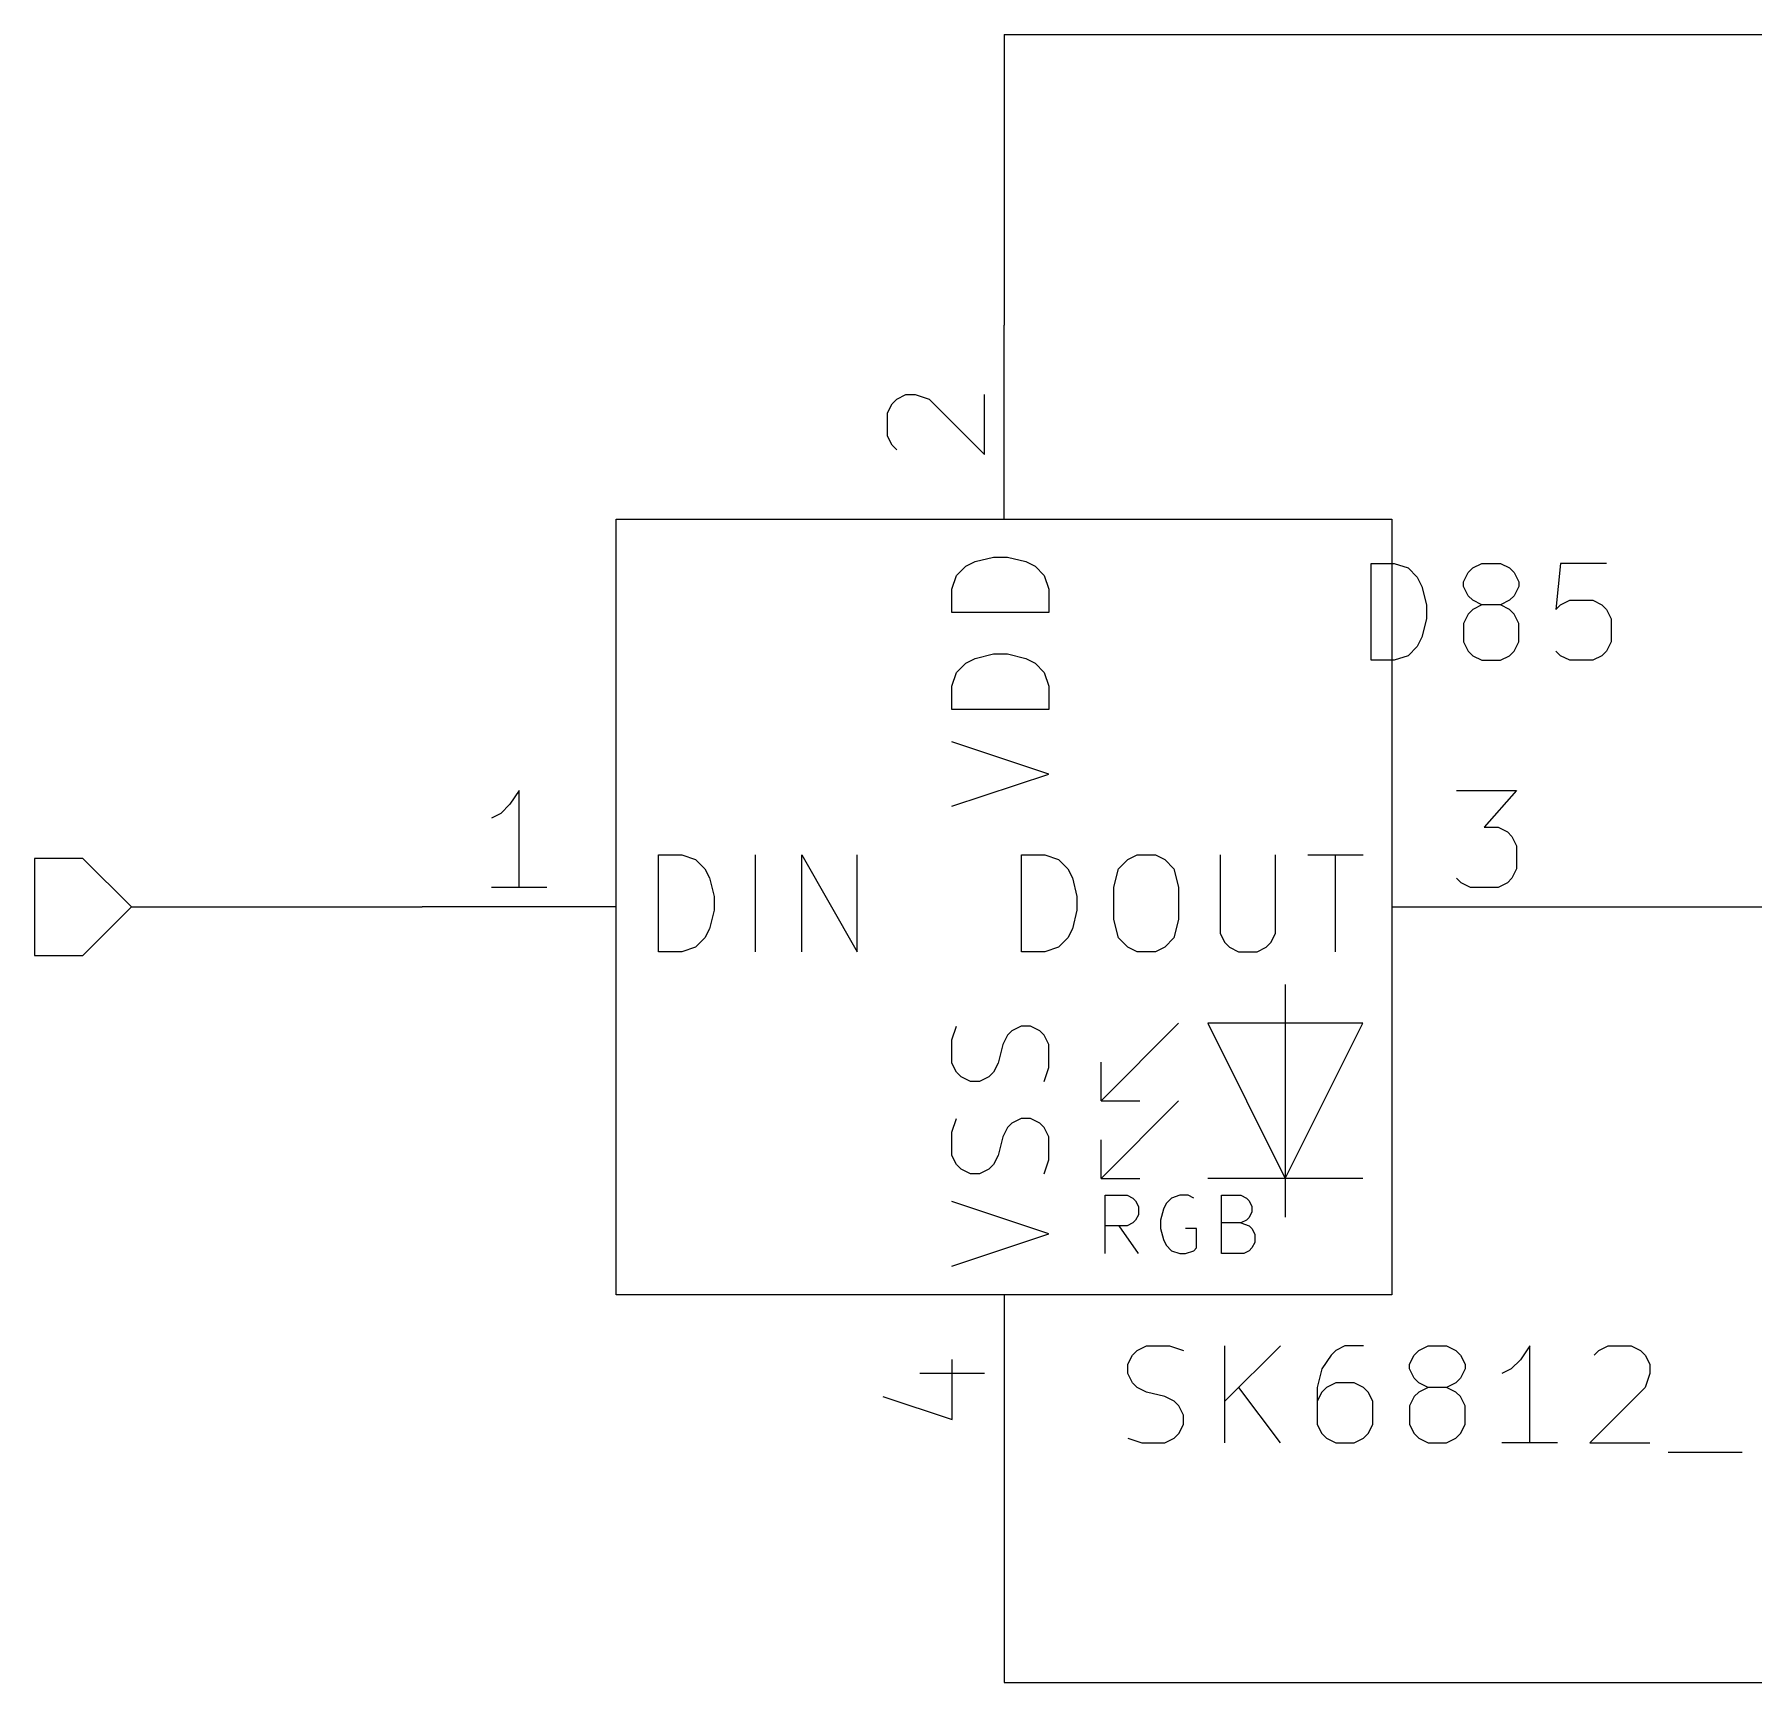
# Model space of a CAD drawing. Header units: millimetres. Extents: x 10 to 287, y -200 to -10.
# Drawn here: x 39.37 to 61.89, y -62.23 to -40.64 of the extents above; entities that cross this region are included whole.
import ezdxf

# ---------------------------------------------------------------- set-up
doc = ezdxf.new("R2010")
doc.units = ezdxf.units.MM
for name, color, linetype in [('GREENSIXTYFIVE', 129, 'CONTINUOUS'), ('LIGHTGREEN', 92, 'CONTINUOUS'), ('LIGHTRED', 12, 'CONTINUOUS'), ('RED', 14, 'CONTINUOUS'), ('WHITE', 250, 'CONTINUOUS'), ('YELLOWTHREE', 44, 'CONTINUOUS')]:
    doc.layers.add(name, color=color, linetype=linetype)

msp = doc.modelspace()

# ---------------------------------------------------------------- linework, layer by layer
at = {"layer": 'GREENSIXTYFIVE', "linetype": 'CONTINUOUS'}
for p, q in [((51.6899, -47.5463), (51.9318, -47.4859)), ((51.6899, -47.5463), (51.9318, -47.4859)), ((51.9318, -47.4859), (52.1132, -47.4859)), ((51.9318, -47.4859), (52.1132, -47.4859)), ((52.1132, -47.4859), (52.3551, -47.5463)), ((52.1132, -47.4859), (52.3551, -47.5463)), ((51.3875, -47.9092), (51.448, -47.7278)), ((51.3875, -47.9092), (51.448, -47.7278)), ((51.448, -47.7278), (51.569, -47.6068)), ((51.448, -47.7278), (51.569, -47.6068)), ((51.569, -47.6068), (51.6899, -47.5463)), ((51.569, -47.6068), (51.6899, -47.5463)), ((52.3551, -47.5463), (52.4761, -47.6068)), ((52.3551, -47.5463), (52.4761, -47.6068)), ((52.4761, -47.6068), (52.5971, -47.7278)), ((52.4761, -47.6068), (52.5971, -47.7278)), ((52.5971, -47.7278), (52.6575, -47.9092)), ((52.5971, -47.7278), (52.6575, -47.9092)), ((56.8778, -48.8392), (56.8778, -47.5692)), ((56.8778, -47.5692), (57.1802, -47.5692)), ((56.8778, -48.8392), (56.8778, -47.5692)), ((56.8778, -47.5692), (57.1802, -47.5692)), ((57.1802, -47.5692), (57.3616, -47.6297)), ((57.1802, -47.5692), (57.3616, -47.6297)), ((57.3616, -47.6297), (57.4826, -47.7507)), ((57.3616, -47.6297), (57.4826, -47.7507)), ((58.0874, -47.8111), (58.1478, -47.6902)), ((58.0874, -47.8111), (58.1478, -47.6902)), ((58.1478, -47.6902), (58.2083, -47.6297)), ((58.1478, -47.6902), (58.2083, -47.6297)), ((58.2083, -47.6297), (58.3293, -47.5692)), ((58.2083, -47.6297), (58.3293, -47.5692)), ((58.3293, -47.5692), (58.5712, -47.5692)), ((58.3293, -47.5692), (58.5712, -47.5692)), ((58.5712, -47.5692), (58.6921, -47.6297)), ((58.5712, -47.5692), (58.6921, -47.6297)), ((58.6921, -47.6297), (58.7526, -47.6902)), ((58.6921, -47.6297), (58.7526, -47.6902)), ((58.7526, -47.6902), (58.8131, -47.8111)), ((58.7526, -47.6902), (58.8131, -47.8111)), ((59.3573, -47.5692), (59.2969, -48.174)), ((59.3573, -47.5692), (59.2969, -48.174)), ((59.9621, -47.5692), (59.3573, -47.5692)), ((59.9621, -47.5692), (59.3573, -47.5692)), ((51.3875, -48.2116), (51.3875, -47.9092)), ((51.3875, -48.2116), (51.3875, -47.9092)), ((52.6575, -47.9092), (52.6575, -48.2116)), ((52.6575, -47.9092), (52.6575, -48.2116)), ((57.4826, -47.7507), (57.5431, -47.8716)), ((57.4826, -47.7507), (57.5431, -47.8716)), ((57.5431, -47.8716), (57.6035, -48.1135)), ((57.5431, -47.8716), (57.6035, -48.1135)), ((58.0874, -47.8716), (58.0874, -47.8111)), ((58.0874, -47.8716), (58.0874, -47.8111)), ((58.1478, -47.9926), (58.0874, -47.8716)), ((58.1478, -47.9926), (58.0874, -47.8716)), ((58.8131, -47.8716), (58.7526, -47.9926)), ((58.8131, -47.8716), (58.7526, -47.9926)), ((58.8131, -47.8111), (58.8131, -47.8716)), ((58.8131, -47.8111), (58.8131, -47.8716)), ((57.6035, -48.1135), (57.6035, -48.2949)), ((57.6035, -48.1135), (57.6035, -48.2949)), ((58.2083, -48.053), (58.1478, -47.9926)), ((58.2083, -48.053), (58.1478, -47.9926)), ((58.2083, -48.174), (58.1478, -48.2345)), ((58.2083, -48.174), (58.1478, -48.2345)), ((58.3293, -48.1135), (58.2083, -48.053)), ((58.3293, -48.1135), (58.2083, -48.053)), ((58.3293, -48.1135), (58.2083, -48.174)), ((58.3293, -48.1135), (58.2083, -48.174)), ((58.5712, -48.1135), (58.3293, -48.1135)), ((58.5712, -48.1135), (58.3293, -48.1135)), ((58.6921, -48.053), (58.5712, -48.1135)), ((58.6921, -48.053), (58.5712, -48.1135)), ((58.6921, -48.174), (58.5712, -48.1135)), ((58.6921, -48.174), (58.5712, -48.1135)), ((58.7526, -47.9926), (58.6921, -48.053)), ((58.7526, -47.9926), (58.6921, -48.053)), ((58.7526, -48.2345), (58.6921, -48.174)), ((58.7526, -48.2345), (58.6921, -48.174)), ((59.2969, -48.174), (59.3573, -48.1135)), ((59.2969, -48.174), (59.3573, -48.1135)), ((59.3573, -48.1135), (59.4783, -48.053)), ((59.3573, -48.1135), (59.4783, -48.053)), ((59.4783, -48.053), (59.7807, -48.053)), ((59.4783, -48.053), (59.7807, -48.053)), ((59.7807, -48.053), (59.9016, -48.1135)), ((59.7807, -48.053), (59.9016, -48.1135)), ((59.9016, -48.1135), (59.9621, -48.174)), ((59.9016, -48.1135), (59.9621, -48.174)), ((59.9621, -48.174), (60.0226, -48.2949)), ((59.9621, -48.174), (60.0226, -48.2949)), ((52.6575, -48.2116), (51.3875, -48.2116)), ((52.6575, -48.2116), (51.3875, -48.2116)), ((57.6035, -48.2949), (57.5431, -48.5368)), ((57.6035, -48.2949), (57.5431, -48.5368)), ((58.1478, -48.2345), (58.0874, -48.3554)), ((58.1478, -48.2345), (58.0874, -48.3554)), ((58.0874, -48.3554), (58.0874, -48.5973)), ((58.0874, -48.3554), (58.0874, -48.5973)), ((58.8131, -48.3554), (58.7526, -48.2345)), ((58.8131, -48.3554), (58.7526, -48.2345)), ((58.8131, -48.5973), (58.8131, -48.3554)), ((58.8131, -48.5973), (58.8131, -48.3554)), ((60.0226, -48.2949), (60.0226, -48.5973)), ((60.0226, -48.2949), (60.0226, -48.5973)), ((57.5431, -48.5368), (57.4826, -48.6578)), ((57.5431, -48.5368), (57.4826, -48.6578)), ((58.0874, -48.5973), (58.1478, -48.7183)), ((58.0874, -48.5973), (58.1478, -48.7183)), ((58.7526, -48.7183), (58.8131, -48.5973)), ((58.7526, -48.7183), (58.8131, -48.5973)), ((60.0226, -48.5973), (59.9621, -48.7183)), ((60.0226, -48.5973), (59.9621, -48.7183)), ((51.569, -48.8768), (51.6899, -48.8163)), ((51.569, -48.8768), (51.6899, -48.8163)), ((51.6899, -48.8163), (51.9318, -48.7559)), ((51.6899, -48.8163), (51.9318, -48.7559)), ((51.9318, -48.7559), (52.1132, -48.7559)), ((51.9318, -48.7559), (52.1132, -48.7559)), ((52.1132, -48.7559), (52.3551, -48.8163)), ((52.1132, -48.7559), (52.3551, -48.8163)), ((52.3551, -48.8163), (52.4761, -48.8768)), ((52.3551, -48.8163), (52.4761, -48.8768)), ((57.1802, -48.8392), (56.8778, -48.8392)), ((57.1802, -48.8392), (56.8778, -48.8392)), ((57.3616, -48.7788), (57.1802, -48.8392)), ((57.3616, -48.7788), (57.1802, -48.8392)), ((57.4826, -48.6578), (57.3616, -48.7788)), ((57.4826, -48.6578), (57.3616, -48.7788)), ((58.1478, -48.7183), (58.2083, -48.7788)), ((58.1478, -48.7183), (58.2083, -48.7788)), ((58.2083, -48.7788), (58.3293, -48.8392)), ((58.2083, -48.7788), (58.3293, -48.8392)), ((58.3293, -48.8392), (58.5712, -48.8392)), ((58.3293, -48.8392), (58.5712, -48.8392)), ((58.5712, -48.8392), (58.6921, -48.7788)), ((58.5712, -48.8392), (58.6921, -48.7788)), ((58.6921, -48.7788), (58.7526, -48.7183)), ((58.6921, -48.7788), (58.7526, -48.7183)), ((59.3573, -48.7788), (59.2969, -48.7183)), ((59.3573, -48.7788), (59.2969, -48.7183)), ((59.4783, -48.8392), (59.3573, -48.7788)), ((59.4783, -48.8392), (59.3573, -48.7788)), ((59.7807, -48.8392), (59.4783, -48.8392)), ((59.7807, -48.8392), (59.4783, -48.8392)), ((59.9016, -48.7788), (59.7807, -48.8392)), ((59.9016, -48.7788), (59.7807, -48.8392)), ((59.9621, -48.7183), (59.9016, -48.7788)), ((59.9621, -48.7183), (59.9016, -48.7788)), ((51.3875, -49.1792), (51.448, -48.9978)), ((51.3875, -49.1792), (51.448, -48.9978)), ((51.448, -48.9978), (51.569, -48.8768)), ((51.448, -48.9978), (51.569, -48.8768)), ((52.4761, -48.8768), (52.5971, -48.9978)), ((52.4761, -48.8768), (52.5971, -48.9978)), ((52.5971, -48.9978), (52.6575, -49.1792)), ((52.5971, -48.9978), (52.6575, -49.1792)), ((51.3875, -49.4816), (51.3875, -49.1792)), ((51.3875, -49.4816), (51.3875, -49.1792)), ((52.6575, -49.1792), (52.6575, -49.4816)), ((52.6575, -49.1792), (52.6575, -49.4816)), ((52.6575, -49.4816), (51.3875, -49.4816)), ((52.6575, -49.4816), (51.3875, -49.4816)), ((52.6575, -50.3283), (51.3875, -49.9049)), ((52.6575, -50.3283), (51.3875, -49.9049)), ((51.3875, -50.7516), (52.6575, -50.3283)), ((51.3875, -50.7516), (52.6575, -50.3283)), ((47.5463, -52.6575), (47.5463, -51.3875)), ((47.5463, -51.3875), (47.8487, -51.3875)), ((47.5463, -52.6575), (47.5463, -51.3875)), ((47.5463, -51.3875), (47.8487, -51.3875)), ((47.8487, -51.3875), (48.0301, -51.448)), ((47.8487, -51.3875), (48.0301, -51.448)), ((48.0301, -51.448), (48.1511, -51.569)), ((48.0301, -51.448), (48.1511, -51.569)), ((48.8163, -52.6575), (48.8163, -51.3875)), ((48.8163, -52.6575), (48.8163, -51.3875)), ((49.4211, -52.6575), (49.4211, -51.3875)), ((49.4211, -51.3875), (50.1468, -52.6575)), ((49.4211, -52.6575), (49.4211, -51.3875)), ((49.4211, -51.3875), (50.1468, -52.6575)), ((50.1468, -52.6575), (50.1468, -51.3875)), ((50.1468, -52.6575), (50.1468, -51.3875)), ((52.2997, -52.6575), (52.2997, -51.3875)), ((52.2997, -51.3875), (52.6021, -51.3875)), ((52.2997, -52.6575), (52.2997, -51.3875)), ((52.2997, -51.3875), (52.6021, -51.3875)), ((52.6021, -51.3875), (52.7835, -51.448)), ((52.6021, -51.3875), (52.7835, -51.448)), ((52.7835, -51.448), (52.9045, -51.569)), ((52.7835, -51.448), (52.9045, -51.569)), ((53.5697, -51.569), (53.6907, -51.448)), ((53.5697, -51.569), (53.6907, -51.448)), ((53.6907, -51.448), (53.8116, -51.3875)), ((53.6907, -51.448), (53.8116, -51.3875)), ((53.8116, -51.3875), (54.0535, -51.3875)), ((53.8116, -51.3875), (54.0535, -51.3875)), ((54.0535, -51.3875), (54.1745, -51.448)), ((54.0535, -51.3875), (54.1745, -51.448)), ((54.1745, -51.448), (54.2954, -51.569)), ((54.1745, -51.448), (54.2954, -51.569)), ((54.9002, -51.3875), (54.9002, -52.4156)), ((54.9002, -51.3875), (54.9002, -52.4156)), ((55.6259, -52.4156), (55.6259, -51.3875)), ((55.6259, -52.4156), (55.6259, -51.3875)), ((56.0493, -51.3875), (56.775, -51.3875)), ((56.0493, -51.3875), (56.775, -51.3875)), ((56.4122, -52.6575), (56.4122, -51.3875)), ((56.4122, -52.6575), (56.4122, -51.3875)), ((48.1511, -51.569), (48.2116, -51.6899)), ((48.1511, -51.569), (48.2116, -51.6899)), ((48.2116, -51.6899), (48.272, -51.9318)), ((48.2116, -51.6899), (48.272, -51.9318)), ((52.9045, -51.569), (52.965, -51.6899)), ((52.9045, -51.569), (52.965, -51.6899)), ((52.965, -51.6899), (53.0254, -51.9318)), ((52.965, -51.6899), (53.0254, -51.9318)), ((53.5093, -51.8109), (53.5697, -51.569)), ((53.5093, -51.8109), (53.5697, -51.569)), ((54.2954, -51.569), (54.3559, -51.8109)), ((54.2954, -51.569), (54.3559, -51.8109)), ((48.272, -51.9318), (48.272, -52.1132)), ((48.272, -51.9318), (48.272, -52.1132)), ((53.0254, -51.9318), (53.0254, -52.1132)), ((53.0254, -51.9318), (53.0254, -52.1132)), ((53.5093, -52.2342), (53.5093, -51.8109)), ((53.5093, -52.2342), (53.5093, -51.8109)), ((54.3559, -51.8109), (54.3559, -52.2342)), ((54.3559, -51.8109), (54.3559, -52.2342)), ((48.272, -52.1132), (48.2116, -52.3551)), ((48.272, -52.1132), (48.2116, -52.3551)), ((53.0254, -52.1132), (52.965, -52.3551)), ((53.0254, -52.1132), (52.965, -52.3551)), ((53.5697, -52.4761), (53.5093, -52.2342)), ((53.5697, -52.4761), (53.5093, -52.2342)), ((54.3559, -52.2342), (54.2954, -52.4761)), ((54.3559, -52.2342), (54.2954, -52.4761)), ((48.2116, -52.3551), (48.1511, -52.4761)), ((48.2116, -52.3551), (48.1511, -52.4761)), ((52.965, -52.3551), (52.9045, -52.4761)), ((52.965, -52.3551), (52.9045, -52.4761)), ((54.9002, -52.4156), (54.9607, -52.5366)), ((54.9002, -52.4156), (54.9607, -52.5366)), ((55.5655, -52.5366), (55.6259, -52.4156)), ((55.5655, -52.5366), (55.6259, -52.4156)), ((47.8487, -52.6575), (47.5463, -52.6575)), ((47.8487, -52.6575), (47.5463, -52.6575)), ((48.0301, -52.5971), (47.8487, -52.6575)), ((48.0301, -52.5971), (47.8487, -52.6575)), ((48.1511, -52.4761), (48.0301, -52.5971)), ((48.1511, -52.4761), (48.0301, -52.5971)), ((52.6021, -52.6575), (52.2997, -52.6575)), ((52.6021, -52.6575), (52.2997, -52.6575)), ((52.7835, -52.5971), (52.6021, -52.6575)), ((52.7835, -52.5971), (52.6021, -52.6575)), ((52.9045, -52.4761), (52.7835, -52.5971)), ((52.9045, -52.4761), (52.7835, -52.5971)), ((53.6907, -52.5971), (53.5697, -52.4761)), ((53.6907, -52.5971), (53.5697, -52.4761)), ((53.8116, -52.6575), (53.6907, -52.5971)), ((53.8116, -52.6575), (53.6907, -52.5971)), ((54.0535, -52.6575), (53.8116, -52.6575)), ((54.0535, -52.6575), (53.8116, -52.6575)), ((54.1745, -52.5971), (54.0535, -52.6575)), ((54.1745, -52.5971), (54.0535, -52.6575)), ((54.2954, -52.4761), (54.1745, -52.5971)), ((54.2954, -52.4761), (54.1745, -52.5971)), ((54.9607, -52.5366), (55.0212, -52.5971)), ((54.9607, -52.5366), (55.0212, -52.5971)), ((55.0212, -52.5971), (55.1421, -52.6575)), ((55.0212, -52.5971), (55.1421, -52.6575)), ((55.1421, -52.6575), (55.384, -52.6575)), ((55.1421, -52.6575), (55.384, -52.6575)), ((55.384, -52.6575), (55.505, -52.5971)), ((55.384, -52.6575), (55.505, -52.5971)), ((55.505, -52.5971), (55.5655, -52.5366)), ((55.505, -52.5971), (55.5655, -52.5366)), ((51.3875, -53.8117), (51.448, -53.6302)), ((51.3875, -53.8117), (51.448, -53.6302)), ((51.3875, -54.114), (51.3875, -53.8117)), ((51.3875, -54.114), (51.3875, -53.8117)), ((52.1132, -53.7512), (52.0528, -53.8721)), ((52.1132, -53.7512), (52.0528, -53.8721)), ((52.1737, -53.6907), (52.1132, -53.7512)), ((52.1737, -53.6907), (52.1132, -53.7512)), ((52.2947, -53.6302), (52.1737, -53.6907)), ((52.2947, -53.6302), (52.1737, -53.6907)), ((52.4156, -53.6302), (52.2947, -53.6302)), ((52.4156, -53.6302), (52.2947, -53.6302)), ((52.5366, -53.6907), (52.4156, -53.6302)), ((52.5366, -53.6907), (52.4156, -53.6302)), ((52.5971, -53.7512), (52.5366, -53.6907)), ((52.5971, -53.7512), (52.5366, -53.6907)), ((52.6575, -53.8721), (52.5971, -53.7512)), ((52.6575, -53.8721), (52.5971, -53.7512)), ((52.0528, -53.8721), (51.9923, -54.114)), ((52.0528, -53.8721), (51.9923, -54.114)), ((52.6575, -54.1745), (52.6575, -53.8721)), ((52.6575, -54.1745), (52.6575, -53.8721)), ((51.448, -54.235), (51.3875, -54.114)), ((51.448, -54.235), (51.3875, -54.114)), ((51.5085, -54.2955), (51.448, -54.235)), ((51.5085, -54.2955), (51.448, -54.235)), ((51.9318, -54.235), (51.8713, -54.2955)), ((51.9318, -54.235), (51.8713, -54.2955)), ((51.9923, -54.114), (51.9318, -54.235)), ((51.9923, -54.114), (51.9318, -54.235)), ((52.5971, -54.3559), (52.6575, -54.1745)), ((52.5971, -54.3559), (52.6575, -54.1745)), ((51.6294, -54.3559), (51.5085, -54.2955)), ((51.6294, -54.3559), (51.5085, -54.2955)), ((51.7504, -54.3559), (51.6294, -54.3559)), ((51.7504, -54.3559), (51.6294, -54.3559)), ((51.8713, -54.2955), (51.7504, -54.3559)), ((51.8713, -54.2955), (51.7504, -54.3559)), ((51.3875, -55.0212), (51.448, -54.8397)), ((51.3875, -55.0212), (51.448, -54.8397)), ((52.1737, -54.9002), (52.1132, -54.9607)), ((52.1737, -54.9002), (52.1132, -54.9607)), ((52.2947, -54.8397), (52.1737, -54.9002)), ((52.2947, -54.8397), (52.1737, -54.9002)), ((52.4156, -54.8397), (52.2947, -54.8397)), ((52.4156, -54.8397), (52.2947, -54.8397)), ((52.5366, -54.9002), (52.4156, -54.8397)), ((52.5366, -54.9002), (52.4156, -54.8397)), ((52.5971, -54.9607), (52.5366, -54.9002)), ((52.5971, -54.9607), (52.5366, -54.9002)), ((51.3875, -55.3235), (51.3875, -55.0212)), ((51.3875, -55.3235), (51.3875, -55.0212)), ((52.0528, -55.0816), (51.9923, -55.3235)), ((52.0528, -55.0816), (51.9923, -55.3235)), ((52.1132, -54.9607), (52.0528, -55.0816)), ((52.1132, -54.9607), (52.0528, -55.0816)), ((52.6575, -55.0816), (52.5971, -54.9607)), ((52.6575, -55.0816), (52.5971, -54.9607)), ((52.6575, -55.384), (52.6575, -55.0816)), ((52.6575, -55.384), (52.6575, -55.0816)), ((51.448, -55.4445), (51.3875, -55.3235)), ((51.448, -55.4445), (51.3875, -55.3235)), ((51.9923, -55.3235), (51.9318, -55.4445)), ((51.9923, -55.3235), (51.9318, -55.4445)), ((52.5971, -55.5654), (52.6575, -55.384)), ((52.5971, -55.5654), (52.6575, -55.384)), ((51.5085, -55.505), (51.448, -55.4445)), ((51.5085, -55.505), (51.448, -55.4445)), ((51.6294, -55.5654), (51.5085, -55.505)), ((51.6294, -55.5654), (51.5085, -55.505)), ((51.7504, -55.5654), (51.6294, -55.5654)), ((51.7504, -55.5654), (51.6294, -55.5654)), ((51.8713, -55.505), (51.7504, -55.5654)), ((51.8713, -55.505), (51.7504, -55.5654)), ((51.9318, -55.4445), (51.8713, -55.505)), ((51.9318, -55.4445), (51.8713, -55.505)), ((52.6575, -56.3517), (51.3875, -55.9283)), ((52.6575, -56.3517), (51.3875, -55.9283)), ((51.3875, -56.775), (52.6575, -56.3517)), ((51.3875, -56.775), (52.6575, -56.3517)), ((53.814, -57.8794), (53.935, -57.8189)), ((53.814, -57.8794), (53.935, -57.8189)), ((53.935, -57.8189), (54.2373, -57.8189)), ((53.935, -57.8189), (54.2373, -57.8189)), ((54.2373, -57.8189), (54.4188, -57.8794)), ((54.2373, -57.8189), (54.4188, -57.8794)), ((54.963, -59.0889), (54.963, -57.8189)), ((55.6887, -57.8189), (54.963, -58.5446)), ((54.963, -59.0889), (54.963, -57.8189)), ((55.6887, -57.8189), (54.963, -58.5446)), ((56.5354, -57.8189), (56.4145, -57.8794)), ((56.5354, -57.8189), (56.4145, -57.8794)), ((56.7773, -57.8189), (56.5354, -57.8189)), ((56.7773, -57.8189), (56.5354, -57.8189)), ((57.503, -57.8794), (57.624, -57.8189)), ((57.503, -57.8794), (57.624, -57.8189)), ((57.624, -57.8189), (57.8659, -57.8189)), ((57.624, -57.8189), (57.8659, -57.8189)), ((57.8659, -57.8189), (57.9868, -57.8794)), ((57.8659, -57.8189), (57.9868, -57.8794)), ((58.9544, -57.8189), (58.8335, -58.0004)), ((58.9544, -57.8189), (58.8335, -58.0004)), ((58.9544, -59.0889), (58.9544, -57.8189)), ((58.9544, -59.0889), (58.9544, -57.8189)), ((59.8615, -57.8794), (59.9825, -57.8189)), ((59.8615, -57.8794), (59.9825, -57.8189)), ((59.9825, -57.8189), (60.2849, -57.8189)), ((59.9825, -57.8189), (60.2849, -57.8189)), ((60.2849, -57.8189), (60.4058, -57.8794)), ((60.2849, -57.8189), (60.4058, -57.8794)), ((53.6931, -58.0608), (53.7535, -57.9399)), ((53.6931, -58.0608), (53.7535, -57.9399)), ((53.6931, -58.1818), (53.6931, -58.0608)), ((53.6931, -58.1818), (53.6931, -58.0608)), ((53.7535, -57.9399), (53.814, -57.8794)), ((53.7535, -57.9399), (53.814, -57.8794)), ((56.354, -57.9399), (56.233, -58.1213)), ((56.354, -57.9399), (56.233, -58.1213)), ((56.4145, -57.8794), (56.354, -57.9399)), ((56.4145, -57.8794), (56.354, -57.9399)), ((57.3821, -58.0608), (57.4425, -57.9399)), ((57.3821, -58.0608), (57.4425, -57.9399)), ((57.3821, -58.1213), (57.3821, -58.0608)), ((57.3821, -58.1213), (57.3821, -58.0608)), ((57.4425, -57.9399), (57.503, -57.8794)), ((57.4425, -57.9399), (57.503, -57.8794)), ((57.9868, -57.8794), (58.0473, -57.9399)), ((57.9868, -57.8794), (58.0473, -57.9399)), ((58.0473, -57.9399), (58.1078, -58.0608)), ((58.0473, -57.9399), (58.1078, -58.0608)), ((58.1078, -58.0608), (58.1078, -58.1213)), ((58.1078, -58.0608), (58.1078, -58.1213)), ((58.8335, -58.0004), (58.7125, -58.1213)), ((58.8335, -58.0004), (58.7125, -58.1213)), ((59.8011, -57.9399), (59.8615, -57.8794)), ((59.8011, -57.9399), (59.8615, -57.8794)), ((60.4058, -57.8794), (60.4663, -57.9399)), ((60.4058, -57.8794), (60.4663, -57.9399)), ((60.4663, -57.9399), (60.5268, -58.0608)), ((60.4663, -57.9399), (60.5268, -58.0608)), ((60.5268, -58.0608), (60.5268, -58.1818)), ((60.5268, -58.0608), (60.5268, -58.1818)), ((53.7535, -58.3027), (53.6931, -58.1818)), ((53.7535, -58.3027), (53.6931, -58.1818)), ((53.814, -58.3632), (53.7535, -58.3027)), ((53.814, -58.3632), (53.7535, -58.3027)), ((56.233, -58.1213), (56.1726, -58.3632)), ((56.233, -58.1213), (56.1726, -58.3632)), ((56.4145, -58.3027), (56.2935, -58.3632)), ((56.4145, -58.3027), (56.2935, -58.3632)), ((56.6564, -58.3027), (56.4145, -58.3027)), ((56.6564, -58.3027), (56.4145, -58.3027)), ((56.7773, -58.3632), (56.6564, -58.3027)), ((56.7773, -58.3632), (56.6564, -58.3027)), ((57.4425, -58.2423), (57.3821, -58.1213)), ((57.4425, -58.2423), (57.3821, -58.1213)), ((57.503, -58.3027), (57.4425, -58.2423)), ((57.503, -58.3027), (57.4425, -58.2423)), ((57.624, -58.3632), (57.503, -58.3027)), ((57.624, -58.3632), (57.503, -58.3027)), ((57.9868, -58.3027), (57.8659, -58.3632)), ((57.9868, -58.3027), (57.8659, -58.3632)), ((58.0473, -58.2423), (57.9868, -58.3027)), ((58.0473, -58.2423), (57.9868, -58.3027)), ((58.1078, -58.1213), (58.0473, -58.2423)), ((58.1078, -58.1213), (58.0473, -58.2423)), ((58.7125, -58.1213), (58.5916, -58.1818)), ((58.7125, -58.1213), (58.5916, -58.1818)), ((60.5268, -58.1818), (60.4663, -58.3632)), ((60.5268, -58.1818), (60.4663, -58.3632)), ((53.935, -58.4237), (53.814, -58.3632)), ((53.935, -58.4237), (53.814, -58.3632)), ((54.1769, -58.4842), (53.935, -58.4237)), ((54.1769, -58.4842), (53.935, -58.4237)), ((54.2978, -58.5446), (54.1769, -58.4842)), ((54.2978, -58.5446), (54.1769, -58.4842)), ((54.3583, -58.6051), (54.2978, -58.5446)), ((54.3583, -58.6051), (54.2978, -58.5446)), ((55.6887, -59.0889), (55.1445, -58.3632)), ((55.6887, -59.0889), (55.1445, -58.3632)), ((56.1726, -58.3632), (56.1726, -58.847)), ((56.1726, -58.3632), (56.1726, -58.847)), ((56.233, -58.4237), (56.1726, -58.5446)), ((56.233, -58.4237), (56.1726, -58.5446)), ((56.2935, -58.3632), (56.233, -58.4237)), ((56.2935, -58.3632), (56.233, -58.4237)), ((56.8378, -58.4237), (56.7773, -58.3632)), ((56.8378, -58.4237), (56.7773, -58.3632)), ((56.8983, -58.5446), (56.8378, -58.4237)), ((56.8983, -58.5446), (56.8378, -58.4237)), ((56.8983, -58.847), (56.8983, -58.5446)), ((56.8983, -58.847), (56.8983, -58.5446)), ((57.4425, -58.4842), (57.3821, -58.6051)), ((57.4425, -58.4842), (57.3821, -58.6051)), ((57.503, -58.4237), (57.4425, -58.4842)), ((57.503, -58.4237), (57.4425, -58.4842)), ((57.624, -58.3632), (57.503, -58.4237)), ((57.624, -58.3632), (57.503, -58.4237)), ((57.8659, -58.3632), (57.624, -58.3632)), ((57.8659, -58.3632), (57.624, -58.3632)), ((57.9868, -58.4237), (57.8659, -58.3632)), ((57.9868, -58.4237), (57.8659, -58.3632)), ((58.0473, -58.4842), (57.9868, -58.4237)), ((58.0473, -58.4842), (57.9868, -58.4237)), ((58.1078, -58.6051), (58.0473, -58.4842)), ((58.1078, -58.6051), (58.0473, -58.4842)), ((60.4663, -58.3632), (59.7406, -59.0889)), ((60.4663, -58.3632), (59.7406, -59.0889)), ((54.4188, -58.7261), (54.3583, -58.6051)), ((54.4188, -58.7261), (54.3583, -58.6051)), ((54.4188, -58.847), (54.4188, -58.7261)), ((54.4188, -58.847), (54.4188, -58.7261)), ((57.3821, -58.6051), (57.3821, -58.847)), ((57.3821, -58.6051), (57.3821, -58.847)), ((58.1078, -58.847), (58.1078, -58.6051)), ((58.1078, -58.847), (58.1078, -58.6051)), ((54.2978, -59.0285), (54.3583, -58.968)), ((54.2978, -59.0285), (54.3583, -58.968)), ((54.3583, -58.968), (54.4188, -58.847)), ((54.3583, -58.968), (54.4188, -58.847)), ((56.1726, -58.847), (56.233, -58.968)), ((56.1726, -58.847), (56.233, -58.968)), ((56.233, -58.968), (56.2935, -59.0285)), ((56.233, -58.968), (56.2935, -59.0285)), ((56.7773, -59.0285), (56.8378, -58.968)), ((56.7773, -59.0285), (56.8378, -58.968)), ((56.8378, -58.968), (56.8983, -58.847)), ((56.8378, -58.968), (56.8983, -58.847)), ((57.3821, -58.847), (57.4425, -58.968)), ((57.3821, -58.847), (57.4425, -58.968)), ((57.4425, -58.968), (57.503, -59.0285)), ((57.4425, -58.968), (57.503, -59.0285)), ((57.9868, -59.0285), (58.0473, -58.968)), ((57.9868, -59.0285), (58.0473, -58.968)), ((58.0473, -58.968), (58.1078, -58.847)), ((58.0473, -58.968), (58.1078, -58.847)), ((53.6931, -59.0285), (53.8745, -59.0889)), ((53.6931, -59.0285), (53.8745, -59.0889)), ((53.8745, -59.0889), (54.1769, -59.0889)), ((53.8745, -59.0889), (54.1769, -59.0889)), ((54.1769, -59.0889), (54.2978, -59.0285)), ((54.1769, -59.0889), (54.2978, -59.0285)), ((56.2935, -59.0285), (56.4145, -59.0889)), ((56.2935, -59.0285), (56.4145, -59.0889)), ((56.4145, -59.0889), (56.6564, -59.0889)), ((56.4145, -59.0889), (56.6564, -59.0889)), ((56.6564, -59.0889), (56.7773, -59.0285)), ((56.6564, -59.0889), (56.7773, -59.0285)), ((57.503, -59.0285), (57.624, -59.0889)), ((57.503, -59.0285), (57.624, -59.0889)), ((57.624, -59.0889), (57.8659, -59.0889)), ((57.624, -59.0889), (57.8659, -59.0889)), ((57.8659, -59.0889), (57.9868, -59.0285)), ((57.8659, -59.0889), (57.9868, -59.0285)), ((59.3173, -59.0889), (58.5916, -59.0889)), ((59.3173, -59.0889), (58.5916, -59.0889)), ((59.7406, -59.0889), (60.5268, -59.0889)), ((59.7406, -59.0889), (60.5268, -59.0889)), ((60.7687, -59.2099), (61.7363, -59.2099)), ((60.7687, -59.2099), (61.7363, -59.2099))]:
    msp.add_line(p, q, dxfattribs=at)
at = {"layer": 'LIGHTGREEN', "linetype": 'CONTINUOUS'}
for p, q in [((52.07, -40.64), (69.85, -40.64)), ((52.07, -40.64), (52.07, -44.45)), ((40.64, -52.07), (44.45, -52.07)), ((59.69, -52.07), (62.23, -52.07)), ((52.07, -59.69), (52.07, -62.23)), ((52.07, -62.23), (69.85, -62.23))]:
    msp.add_line(p, q, dxfattribs=at)
at = {"layer": 'LIGHTRED', "linetype": 'CONTINUOUS'}
for p, q in [((50.5429, -45.5989), (50.6034, -45.478)), ((50.5429, -45.5989), (50.6034, -45.478)), ((50.6034, -45.478), (50.6639, -45.4175)), ((50.6034, -45.478), (50.6639, -45.4175)), ((50.6639, -45.4175), (50.7848, -45.357)), ((50.6639, -45.4175), (50.7848, -45.357)), ((50.7848, -45.357), (50.9058, -45.357)), ((50.7848, -45.357), (50.9058, -45.357)), ((50.9058, -45.357), (51.0872, -45.4175)), ((50.9058, -45.357), (51.0872, -45.4175)), ((51.0872, -45.4175), (51.8129, -46.1432)), ((51.0872, -45.4175), (51.8129, -46.1432)), ((51.8129, -46.1432), (51.8129, -45.357)), ((51.8129, -46.1432), (51.8129, -45.357)), ((50.5429, -45.9013), (50.5429, -45.5989)), ((50.5429, -45.9013), (50.5429, -45.5989)), ((50.6034, -46.0223), (50.5429, -45.9013)), ((50.6034, -46.0223), (50.5429, -45.9013)), ((50.6639, -46.0827), (50.6034, -46.0223)), ((50.6639, -46.0827), (50.6034, -46.0223)), ((45.72, -50.5429), (45.5991, -50.7244)), ((45.72, -50.5429), (45.5991, -50.7244)), ((45.72, -51.8129), (45.72, -50.5429)), ((45.72, -51.8129), (45.72, -50.5429)), ((57.9967, -50.5429), (58.7829, -50.5429)), ((57.9967, -50.5429), (58.7829, -50.5429)), ((58.7829, -50.5429), (58.3595, -51.0267)), ((58.7829, -50.5429), (58.3595, -51.0267)), ((45.4781, -50.8453), (45.3572, -50.9058)), ((45.4781, -50.8453), (45.3572, -50.9058)), ((45.5991, -50.7244), (45.4781, -50.8453)), ((45.5991, -50.7244), (45.4781, -50.8453)), ((58.3595, -51.0267), (58.541, -51.0267)), ((58.3595, -51.0267), (58.541, -51.0267)), ((58.541, -51.0267), (58.6619, -51.0872)), ((58.541, -51.0267), (58.6619, -51.0872)), ((58.6619, -51.0872), (58.7224, -51.1477)), ((58.6619, -51.0872), (58.7224, -51.1477)), ((58.7224, -51.1477), (58.7829, -51.2686)), ((58.7224, -51.1477), (58.7829, -51.2686)), ((58.7829, -51.2686), (58.7829, -51.571)), ((58.7829, -51.2686), (58.7829, -51.571)), ((58.0572, -51.7525), (57.9967, -51.692)), ((58.0572, -51.7525), (57.9967, -51.692)), ((58.1781, -51.8129), (58.0572, -51.7525)), ((58.1781, -51.8129), (58.0572, -51.7525)), ((58.6619, -51.7525), (58.541, -51.8129)), ((58.6619, -51.7525), (58.541, -51.8129)), ((58.7224, -51.692), (58.6619, -51.7525)), ((58.7224, -51.692), (58.6619, -51.7525)), ((58.7829, -51.571), (58.7224, -51.692)), ((58.7829, -51.571), (58.7224, -51.692)), ((46.0829, -51.8129), (45.3572, -51.8129)), ((46.0829, -51.8129), (45.3572, -51.8129)), ((58.541, -51.8129), (58.1781, -51.8129)), ((58.541, -51.8129), (58.1781, -51.8129)), ((51.3896, -58.7827), (51.3896, -57.9966)), ((51.3896, -58.7827), (51.3896, -57.9966)), ((50.9663, -58.178), (51.8129, -58.178)), ((50.9663, -58.178), (51.8129, -58.178)), ((50.4825, -58.4804), (51.3896, -58.7827)), ((50.4825, -58.4804), (51.3896, -58.7827))]:
    msp.add_line(p, q, dxfattribs=at)
at = {"layer": 'RED', "linetype": 'CONTINUOUS'}
for p, q in [((52.07, -46.99), (52.07, -44.45)), ((52.07, -46.99), (52.07, -44.45)), ((46.99, -57.15), (46.99, -46.99)), ((46.99, -46.99), (57.15, -46.99)), ((57.15, -46.99), (57.15, -57.15)), ((46.99, -52.07), (44.45, -52.07)), ((46.99, -52.07), (44.45, -52.07)), ((57.15, -52.07), (59.69, -52.07)), ((57.15, -52.07), (59.69, -52.07)), ((55.753, -53.086), (55.753, -55.626)), ((54.356, -53.594), (53.34, -54.61)), ((56.769, -53.594), (54.737, -53.594)), ((54.737, -53.594), (55.753, -55.626)), ((55.753, -55.626), (56.769, -53.594)), ((53.34, -54.61), (53.34, -54.102)), ((53.34, -54.61), (53.848, -54.61)), ((54.356, -54.61), (53.34, -55.626)), ((53.34, -55.626), (53.34, -55.118)), ((53.34, -55.626), (53.848, -55.626)), ((56.769, -55.626), (54.737, -55.626)), ((55.753, -55.626), (55.753, -56.134)), ((53.3944, -56.6085), (53.3944, -55.8465)), ((53.3944, -55.8465), (53.6847, -55.8465)), ((53.6847, -55.8465), (53.7572, -55.8828)), ((53.7572, -55.8828), (53.7935, -55.9191)), ((53.7935, -55.9191), (53.8298, -55.9917)), ((53.8298, -55.9917), (53.8298, -56.1005)), ((54.1564, -56.028), (54.1201, -56.1731)), ((54.1927, -55.9554), (54.1564, -56.028)), ((54.2652, -55.8828), (54.1927, -55.9554)), ((54.3741, -55.8465), (54.2652, -55.8828)), ((54.483, -55.8465), (54.3741, -55.8465)), ((54.5555, -55.8828), (54.483, -55.8465)), ((54.9184, -56.6085), (54.9184, -55.8465)), ((54.9184, -55.8465), (55.1724, -55.8465)), ((55.1724, -55.8465), (55.245, -55.8828)), ((55.245, -55.8828), (55.2812, -55.9191)), ((55.2812, -55.9191), (55.3175, -55.9917)), ((55.3175, -56.0643), (55.2812, -56.1368)), ((55.3175, -55.9917), (55.3175, -56.0643)), ((53.6847, -56.2457), (53.3944, -56.2457)), ((53.8298, -56.6085), (53.5758, -56.2457)), ((53.7572, -56.2094), (53.6847, -56.2457)), ((53.7935, -56.1731), (53.7572, -56.2094)), ((53.8298, -56.1005), (53.7935, -56.1731)), ((54.1201, -56.1731), (54.1201, -56.282)), ((54.1201, -56.282), (54.1564, -56.4271)), ((54.5918, -56.282), (54.4467, -56.282)), ((54.5918, -56.536), (54.5918, -56.282)), ((55.1724, -56.2094), (54.9184, -56.2094)), ((55.245, -56.1731), (55.1724, -56.2094)), ((55.1724, -56.2094), (55.2812, -56.2457)), ((55.2812, -56.1368), (55.245, -56.1731)), ((55.2812, -56.2457), (55.3175, -56.282)), ((55.3175, -56.282), (55.3538, -56.3545)), ((54.1564, -56.4271), (54.1927, -56.4997)), ((54.1927, -56.4997), (54.2652, -56.5723)), ((55.3538, -56.4634), (55.3175, -56.536)), ((55.3538, -56.3545), (55.3538, -56.4634)), ((54.2652, -56.5723), (54.3741, -56.6085)), ((54.3741, -56.6085), (54.4467, -56.6085)), ((54.4467, -56.6085), (54.5555, -56.5723)), ((54.5555, -56.5723), (54.5918, -56.536)), ((55.2087, -56.6085), (54.9184, -56.6085)), ((55.2812, -56.5723), (55.2087, -56.6085)), ((55.3175, -56.536), (55.2812, -56.5723)), ((57.15, -57.15), (46.99, -57.15)), ((52.07, -57.15), (52.07, -59.69)), ((52.07, -57.15), (52.07, -59.69))]:
    msp.add_line(p, q, dxfattribs=at)
at = {"layer": 'WHITE', "linetype": 'CONTINUOUS'}
for p, q in [((46.99, -57.15), (46.99, -46.99)), ((46.99, -46.99), (57.15, -46.99)), ((57.15, -46.99), (57.15, -57.15)), ((57.15, -57.15), (46.99, -57.15))]:
    msp.add_line(p, q, dxfattribs=at)
at = {"layer": 'YELLOWTHREE', "linetype": 'CONTINUOUS'}
for p, q in [((40.005, -51.435), (39.37, -51.435)), ((39.37, -51.435), (39.37, -52.705)), ((40.64, -52.07), (40.005, -51.435)), ((40.005, -52.705), (40.64, -52.07)), ((39.37, -52.705), (40.005, -52.705))]:
    msp.add_line(p, q, dxfattribs=at)

doc.saveas('drawing.dxf')
